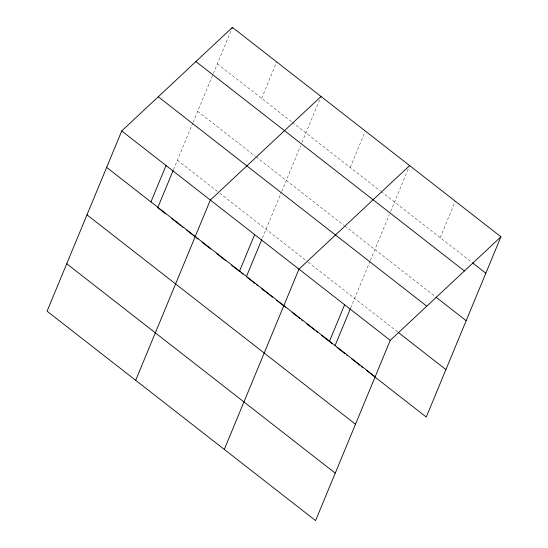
<?xml version="1.0" encoding="UTF-8"?>
<svg xmlns="http://www.w3.org/2000/svg" width="548" height="548" viewBox="0 0 548 548"><rect width="100%" height="100%" fill="white"/><g stroke="black" fill="none" stroke-linecap="round" stroke-linejoin="round"><path stroke-width="0.41" stroke-dasharray="2.74 2.06" d="M173.483 169.688L192.773 123.129M193.095 122.341L231.14 30.503M261.629 98.387L276.726 61.951M262.417 237.996L281.377 192.225M281.699 191.437L300.694 145.59M302.003 142.425L320.703 97.277M350.241 167.483L365.331 131.047M350.699 307.887L369.982 261.328M370.311 260.54L389.299 214.693M390.608 211.528L409.315 166.373M440.188 237.633L455.278 201.198M217.33 63.835L291.837 121.944M292.509 122.464L380.442 191.04M381.113 191.567L471.739 262.239M197.67 111.299L255.395 156.317M256.067 156.838L344.007 225.413M344.678 225.94L435.297 296.612M177.415 160.194L219.036 192.649M219.707 193.177L307.64 261.752M308.312 262.273L397.588 331.896"/><path stroke-width="0.82" d="M121.738 130.951L47.073 311.209L315.579 520.6L390.245 340.349L500.927 236.791L232.421 27.4L121.738 130.951L390.245 340.349M150.947 201.938L166.044 165.503M173.154 170.476L157.756 207.651L165.811 213.939M231.777 28.948L232.421 27.4M135.685 380.305L210.343 200.054L321.025 96.503M239.558 271.041L254.649 234.599M246.36 276.754L261.766 239.579M224.29 449.408L298.955 269.15L409.637 165.599M329.506 341.185L344.596 304.75M334.972 345.857L350.371 308.675M500.927 236.791L426.262 417.049L366.516 370.455M472.41 262.759L485.829 273.233M195.896 61.575L464.403 270.965M435.968 297.132L466.177 320.69M158.262 96.777L426.769 306.174M398.259 332.424L445.921 369.585M106.648 167.387L375.154 376.784M171.853 218.645L180.58 225.454M181.922 226.502L183.265 227.543M186.621 230.167L195.348 236.969M196.691 238.017L198.034 239.065M202.061 242.202L210.788 249.011M216.83 253.724L225.557 260.526M231.599 265.239L240.319 272.041M241.661 273.089L243.004 274.137M247.032 277.274L255.087 283.563M256.43 284.604L257.772 285.652M261.8 288.796L272.541 297.167M276.569 300.311L285.296 307.113M292.009 312.353L300.064 318.635M301.407 319.683L302.749 320.724M306.777 323.868L314.833 330.149M316.175 331.198L317.518 332.246M321.546 335.383L332.287 343.76M336.986 347.425L345.041 353.707M346.384 354.755L347.727 355.803M351.754 358.94L359.803 365.221M361.146 366.27L362.488 367.318M86.988 214.85L355.494 424.241M66.733 263.746L335.239 473.143"/></g></svg>
